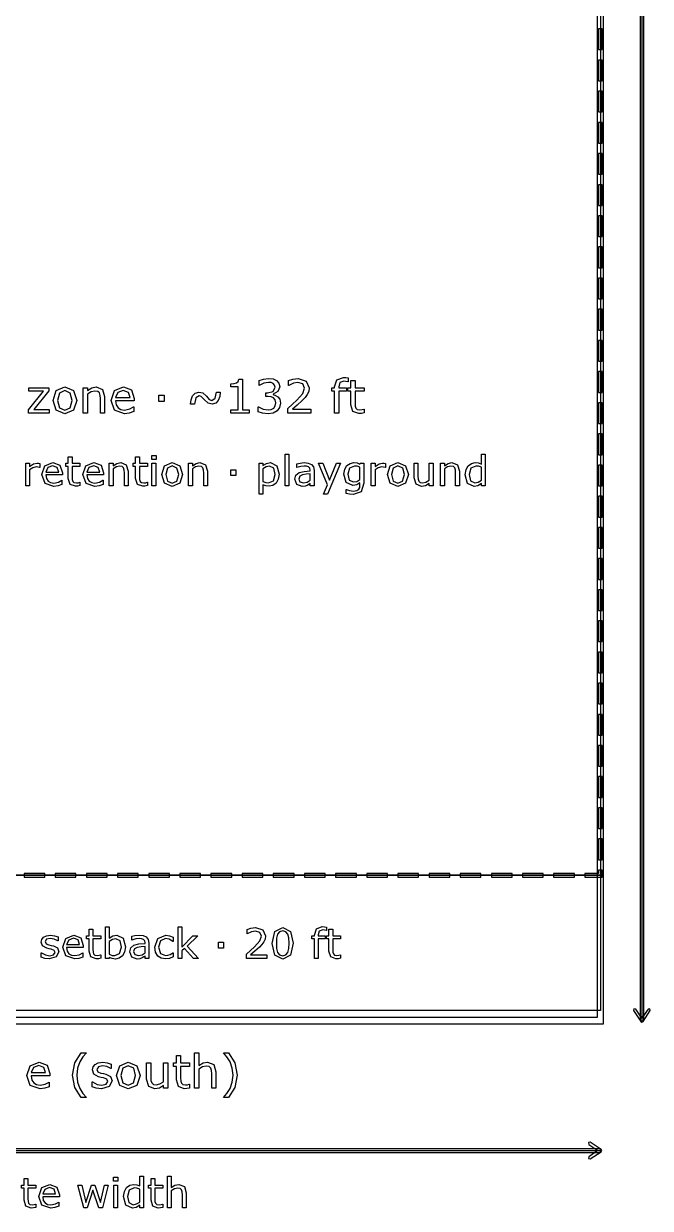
# Model space of a CAD drawing. Header units: inches. Extents: x -33163 to 19162, y -8858 to 30669.
# Drawn here: x 5090 to 6219, y 25389 to 27523 of the extents above; entities that cross this region are included whole.
import ezdxf

# ---------------------------------------------------------------- set-up
doc = ezdxf.new("R2010")
doc.units = ezdxf.units.IN
doc.layers.add('Layer 1', color=7, linetype='Continuous')
doc.layers.add('SOLID-2', color=253, linetype='Continuous')

# ---------------------------------------------------------------- blocks, each defined once
blk = doc.blocks.new('A$C0f725650')
at = {"layer": 'Layer 1', "color": 7}
for points in [[(22.100174, 276.383298), (22.100174, 156.739072), (81.684059, 156.739072), (81.684059, 276.383298), (22.100174, 276.383298)], [(22.417466, 276.066006), (81.366765, 276.066006), (81.366765, 157.056366), (22.417466, 157.056366), (22.417466, 276.066006)], [(83.549575, 276.224652), (83.549575, 156.897719), (83.734577, 156.897719), (83.734577, 276.224652), (83.549575, 276.224652)], [(22.25882, 208.491404), (81.525412, 208.491404), (81.525412, 164.306043), (22.25882, 164.306043), (22.25882, 208.491404)], [(81.432911, 164.570626), (81.432911, 164.398544), (80.731663, 164.398544), (80.731663, 164.213542), (81.617913, 164.213542), (81.617913, 164.570626), (81.432911, 164.570626)]]:
    blk.add_lwpolyline(points, close=True, dxfattribs=at)
for points in [[(83.642076, 276.224652), (83.642076, 156.897719)], [(81.432911, 207.433072), (81.432911, 206.37474), (81.617913, 206.37474), (81.617913, 207.433072), (81.432911, 207.433072)], [(81.432911, 205.845574), (81.432911, 204.787242), (81.617913, 204.787242), (81.617913, 205.845574), (81.432911, 205.845574)], [(81.432911, 204.258076), (81.432911, 203.199744), (81.617913, 203.199744), (81.617913, 204.258076), (81.432911, 204.258076)], [(81.432911, 202.670578), (81.432911, 201.612246), (81.617913, 201.612246), (81.617913, 202.670578), (81.432911, 202.670578)], [(81.432911, 201.08308), (81.432911, 200.024748), (81.617913, 200.024748), (81.617913, 201.08308), (81.432911, 201.08308)], [(81.432911, 199.495582), (81.432911, 198.43725), (81.617913, 198.43725), (81.617913, 199.495582), (81.432911, 199.495582)], [(81.432911, 197.908084), (81.432911, 196.849752), (81.617913, 196.849752), (81.617913, 197.908084), (81.432911, 197.908084)], [(81.432911, 196.320586), (81.432911, 195.262254), (81.617913, 195.262254), (81.617913, 196.320586), (81.432911, 196.320586)], [(81.432911, 194.733088), (81.432911, 193.674756), (81.617913, 193.674756), (81.617913, 194.733088), (81.432911, 194.733088)], [(81.432911, 193.14559), (81.432911, 192.087258), (81.617913, 192.087258), (81.617913, 193.14559), (81.432911, 193.14559)], [(81.432911, 191.558092), (81.432911, 190.49976), (81.617913, 190.49976), (81.617913, 191.558092), (81.432911, 191.558092)], [(63.635572, 187.85393), (62.698419, 187.85393), (62.698419, 188.030664), (63.058863, 188.030664), (63.058863, 189.191056), (62.698419, 189.191056), (62.698419, 189.349186), (62.855388, 189.360802), (62.982123, 189.396846), (63.06584, 189.470098), (63.101884, 189.591021), (63.282105, 189.591021), (63.282105, 188.030653), (63.635572, 188.030653), (63.635572, 187.85393)], [(65.095945, 188.687599), (65.187798, 188.562026), (65.223845, 188.366689), (65.180824, 188.14926), (65.059901, 187.977178), (64.854098, 187.856256), (64.595976, 187.817886), (64.312272, 187.852768), (64.083217, 187.927182), (64.083217, 188.170189), (64.100653, 188.170189), (64.333195, 188.062056), (64.591319, 188.019035), (64.747124, 188.043456), (64.880837, 188.115544), (64.959902, 188.228328), (64.986644, 188.384133), (64.956412, 188.53761), (64.875024, 188.634116), (64.748286, 188.682951), (64.587832, 188.696894), (64.483187, 188.696894), (64.483187, 188.889905), (64.564578, 188.889905), (64.845954, 188.963155), (64.951761, 189.179422), (64.925019, 189.288716), (64.850606, 189.36662), (64.743635, 189.408477), (64.614574, 189.420092), (64.379706, 189.380561), (64.144836, 189.268938), (64.13322, 189.268938), (64.13322, 189.511947), (64.352975, 189.586361), (64.6204, 189.621244), (64.843642, 189.597987), (65.01805, 189.523573), (65.144787, 189.388697), (65.187806, 189.203825), (65.085489, 188.951516), (64.845967, 188.816639), (64.845967, 188.800367), (64.973867, 188.760833), (65.095953, 188.687583), (65.095945, 188.687599)], [(66.76212, 187.85393), (65.590099, 187.85393), (65.590099, 188.096939), (65.83427, 188.306227), (66.063327, 188.514353), (66.369121, 188.857356), (66.451674, 189.132919), (66.362144, 189.343371), (66.114487, 189.420111), (65.885429, 189.382905), (65.644749, 189.268957), (65.633134, 189.268957), (65.633134, 189.51313), (65.852888, 189.587544), (66.120313, 189.621262), (66.53773, 189.492199), (66.688881, 189.144547), (66.663295, 188.959675), (66.590046, 188.798057), (66.483075, 188.656207), (66.335411, 188.501563), (66.078451, 188.26437), (65.83079, 188.052754), (66.762128, 188.052754), (66.76212, 187.85393)], [(68.667816, 189.451506), (68.656201, 189.451506), (68.56202, 189.472434), (68.459703, 189.48405), (68.255064, 189.421264), (68.192276, 189.196858), (68.192276, 189.152675), (68.586438, 189.152675), (68.586438, 188.968967), (68.199239, 188.968967), (68.199239, 187.85393), (67.980649, 187.85393), (67.980649, 188.968978), (67.832982, 188.968978), (67.832982, 189.152686), (67.980649, 189.152686), (67.980649, 189.195707), (68.095758, 189.550336), (68.428294, 189.674748), (68.559683, 189.667763), (68.667816, 189.651491), (68.667816, 189.451506)], [(69.480554, 187.865558), (69.34568, 187.838814), (69.216619, 187.828337), (68.914312, 187.935308), (68.810828, 188.278308), (68.810828, 188.968965), (68.663165, 188.968965), (68.663165, 189.152673), (68.810828, 189.152673), (68.810828, 189.525907), (69.029421, 189.525907), (69.029421, 189.152673), (69.480554, 189.152673), (69.480554, 188.968965), (69.029421, 188.968965), (69.029421, 188.37714), (69.034078, 188.216684), (69.066635, 188.109716), (69.136398, 188.041115), (69.2736, 188.020186), (69.385219, 188.035294), (69.468936, 188.062035), (69.480551, 188.062035), (69.480554, 187.865558)], [(81.432911, 189.970594), (81.432911, 188.912262), (81.617913, 188.912262), (81.617913, 189.970594), (81.432911, 189.970594)], [(53.435042, 187.85393), (52.386272, 187.85393), (52.386272, 188.015548), (53.143202, 188.97014), (52.40255, 188.97014), (52.40255, 189.152686), (53.415278, 189.152686), (53.415278, 188.996881), (52.654859, 188.038802), (53.435042, 188.038802), (53.435042, 187.85393)], [(54.837282, 188.502727), (54.6745, 188.001596), (54.23848, 187.817886), (53.800138, 188.001596), (53.63852, 188.502727), (53.800138, 189.003858), (54.23848, 189.18873), (54.6745, 189.003858), (54.837282, 188.502727), (54.837282, 188.502727)], [(54.611714, 188.502727), (54.512882, 188.877123), (54.23848, 189.000371), (53.961756, 188.877123), (53.864085, 188.502727), (53.962917, 188.131819), (54.23848, 188.006245), (54.511721, 188.130657), (54.611714, 188.502727), (54.611714, 188.502727)], [(56.261612, 187.85393), (56.043021, 187.85393), (56.043021, 188.593418), (56.03257, 188.760849), (55.9942, 188.884097), (55.910484, 188.956188), (55.768633, 188.980609), (55.581435, 188.936426), (55.394237, 188.823643), (55.394237, 187.85393), (55.175647, 187.85393), (55.175647, 189.152686), (55.394237, 189.152686), (55.394237, 189.008509), (55.605851, 189.14106), (55.830257, 189.18873), (56.151167, 189.061995), (56.261625, 188.696902), (56.261612, 187.85393)], [(57.769658, 188.480635), (56.812741, 188.480635), (56.848785, 188.271347), (56.947615, 188.126006), (57.09063, 188.042289), (57.27434, 188.014386), (57.540601, 188.066708), (57.73245, 188.171353), (57.744065, 188.171353), (57.744065, 187.932995), (57.518497, 187.855092), (57.27665, 187.823699), (56.772032, 187.998107), (56.590647, 188.49575), (56.763893, 189.001532), (57.222003, 189.18873), (57.62663, 189.035251), (57.769645, 188.599231), (57.769658, 188.480635)], [(57.55688, 188.648065), (57.469676, 188.914328), (57.21039, 189.008509), (56.930173, 188.905028), (56.812741, 188.648065), (57.55688, 188.648065)], [(62.157756, 188.93177), (62.131012, 188.705041), (62.055437, 188.506214), (61.926373, 188.365525), (61.734527, 188.314365), (61.540352, 188.359712), (61.357806, 188.524817), (61.185724, 188.707366), (61.074101, 188.744572), (60.90667, 188.642252), (60.838069, 188.313204), (60.643897, 188.313204), (60.669482, 188.538771), (60.745058, 188.738759), (60.875283, 188.877123), (61.067132, 188.930608), (61.260143, 188.885261), (61.445015, 188.720156), (61.59733, 188.552723), (61.727555, 188.500402), (61.903124, 188.617837), (61.963587, 188.93177), (62.157756, 188.93177)], [(59.295143, 188.44808), (59.017254, 188.44808), (59.017254, 188.777129), (59.295143, 188.777129), (59.295143, 188.44808)], [(81.432911, 188.383096), (81.432911, 187.324764), (81.617913, 187.324764), (81.617913, 188.383096), (81.432911, 188.383096)], [(81.432911, 186.795598), (81.432911, 185.737266), (81.617913, 185.737266), (81.617913, 186.795598), (81.432911, 186.795598)], [(52.960783, 185.092345), (52.950448, 185.092345), (52.865699, 185.106818), (52.769582, 185.111977), (52.595949, 185.07167), (52.434718, 184.969351), (52.434718, 184.149768), (52.240416, 184.149768), (52.240416, 185.304218), (52.434718, 185.304218), (52.434718, 185.133686), (52.638322, 185.264943), (52.819191, 185.304218), (52.89257, 185.301122), (52.960783, 185.291835), (52.960783, 185.092345)], [(54.110065, 184.70684), (53.259473, 184.70684), (53.291511, 184.520803), (53.379361, 184.391613), (53.506485, 184.317199), (53.669783, 184.292407), (53.90646, 184.338916), (54.076992, 184.431935), (54.087337, 184.431935), (54.087337, 184.220062), (53.886834, 184.150816), (53.67186, 184.12291), (53.22331, 184.27794), (53.062078, 184.720288), (53.216076, 185.169873), (53.623285, 185.336272), (53.982951, 185.199845), (54.110076, 184.812273), (54.110065, 184.70684)], [(55.004067, 184.160103), (54.884177, 184.136343), (54.769456, 184.12703), (54.500738, 184.222116), (54.408755, 184.527005), (54.408755, 185.14092), (54.277496, 185.14092), (54.277496, 185.304218), (54.408755, 185.304218), (54.408755, 185.635981), (54.603057, 185.635981), (54.603057, 185.304218), (55.004067, 185.304218), (55.004067, 185.14092), (54.603057, 185.14092), (54.603057, 184.614855), (54.607185, 184.472229), (54.636122, 184.377145), (54.698135, 184.316167), (54.820092, 184.297567), (54.919311, 184.311008), (54.993725, 184.334767), (55.00407, 184.334767), (55.004067, 184.160103)], [(56.205025, 184.70684), (55.354433, 184.70684), (55.386472, 184.520803), (55.474321, 184.391613), (55.601445, 184.317199), (55.764743, 184.292407), (56.001421, 184.338916), (56.171952, 184.431935), (56.182298, 184.431935), (56.182298, 184.220062), (55.981794, 184.150816), (55.76682, 184.12291), (55.31827, 184.27794), (55.157038, 184.720288), (55.311034, 185.169873), (55.718245, 185.336272), (56.077912, 185.199845), (56.205036, 184.812273), (56.205025, 184.70684)], [(57.464895, 184.149768), (57.270591, 184.149768), (57.270591, 184.807093), (57.261278, 184.955921), (57.22717, 185.065474), (57.152756, 185.129553), (57.026667, 185.151249), (56.860268, 185.111974), (56.693871, 185.011721), (56.693871, 184.149768), (56.499567, 184.149768), (56.499567, 185.304218), (56.693871, 185.304218), (56.693871, 185.176062), (56.881971, 185.293883), (57.081443, 185.336259), (57.366698, 185.223602), (57.464882, 184.899075), (57.464895, 184.149768)], [(58.438479, 184.160113), (58.318588, 184.136354), (58.203868, 184.12704), (57.935149, 184.222126), (57.843167, 184.527016), (57.843167, 185.14093), (57.711907, 185.14093), (57.711907, 185.304228), (57.843167, 185.304228), (57.843167, 185.635992), (58.037469, 185.635992), (58.037469, 185.304228), (58.438479, 185.304228), (58.438479, 185.14093), (58.037469, 185.14093), (58.037469, 184.614865), (58.041596, 184.472239), (58.070534, 184.377156), (58.132547, 184.316177), (58.254501, 184.297577), (58.35372, 184.311018), (58.428134, 184.334778), (58.438479, 184.334778), (58.438479, 184.160113)], [(58.881862, 185.497498), (58.662753, 185.497498), (58.662753, 185.699036), (58.881862, 185.699036), (58.881862, 185.497498)], [(58.869458, 184.149768), (58.675156, 184.149768), (58.675156, 185.304218), (58.869458, 185.304218), (58.869458, 184.149768)], [(60.23785, 184.726477), (60.093154, 184.281025), (59.705583, 184.11773), (59.315942, 184.281025), (59.172281, 184.726477), (59.315942, 185.171926), (59.705583, 185.336259), (60.093154, 185.171926), (60.23785, 184.726477), (60.23785, 184.726477)], [(61.503919, 184.149768), (61.309617, 184.149768), (61.309617, 184.807093), (61.300304, 184.955921), (61.266199, 185.065474), (61.191785, 185.129553), (61.065693, 185.151249), (60.899297, 185.111974), (60.732898, 185.011721), (60.732898, 184.149768), (60.538596, 184.149768), (60.538596, 185.304218), (60.732898, 185.304218), (60.732898, 185.176062), (60.921, 185.293883), (61.120472, 185.336259), (61.405724, 185.223602), (61.503908, 184.899075), (61.503919, 184.149768)], [(65.152272, 184.740947), (65.111963, 184.483598), (64.998277, 184.287227), (64.837046, 184.168371), (64.641709, 184.12703), (64.478411, 184.146662), (64.330618, 184.20764), (64.330618, 183.723951), (64.136313, 183.723951), (64.136313, 185.304212), (64.330618, 185.304212), (64.330618, 185.18329), (64.504251, 185.291811), (64.710956, 185.336253), (65.035483, 185.178123), (65.152272, 184.740942), (65.152272, 184.740947)], [(65.651467, 184.149768), (65.457162, 184.149768), (65.457162, 185.757938), (65.651467, 185.757938), (65.651467, 184.149768)], [(66.93304, 184.149768), (66.73977, 184.149768), (66.73977, 184.272757), (66.669489, 184.223147), (66.584741, 184.173538), (66.473118, 184.134266), (66.325325, 184.11773), (66.060742, 184.221081), (65.952221, 184.484632), (66.008032, 184.696505), (66.169263, 184.824661), (66.422477, 184.887706), (66.73977, 184.912497), (66.73977, 184.942469), (66.716011, 185.052025), (66.649865, 185.120237), (66.550647, 185.152276), (66.429724, 185.160531), (66.259193, 185.139867), (66.064891, 185.081989), (66.054545, 185.081989), (66.054545, 185.279392), (66.218878, 185.313499), (66.430751, 185.332099), (66.642624, 185.311436), (66.79972, 185.243221), (66.898938, 185.120232), (66.933046, 184.933164), (66.93304, 184.149768)], [(68.289028, 185.304218), (67.615167, 183.723956), (67.407427, 183.723956), (67.622401, 184.205579), (67.162482, 185.304218), (67.373322, 185.304218), (67.727821, 184.448458), (68.085421, 185.304218), (68.289028, 185.304218)], [(69.469315, 184.281025), (69.335991, 183.850046), (68.925681, 183.712587), (68.745847, 183.726028), (68.574281, 183.762202), (68.574281, 183.960639), (68.584626, 183.960639), (68.735523, 183.915162), (68.942228, 183.887257), (69.106558, 183.911043), (69.207843, 183.977188), (69.259519, 184.074338), (69.275023, 184.201462), (69.275023, 184.306883), (69.106558, 184.201462), (68.902953, 184.167357), (68.574291, 184.316185), (68.453369, 184.737865), (68.49471, 184.994179), (68.60943, 185.181247), (68.772728, 185.294936), (68.963932, 185.336277), (69.131363, 185.315613), (69.275023, 185.254635), (69.287432, 185.304244), (69.469333, 185.304244), (69.469315, 184.281025)], [(70.572089, 185.092345), (70.561743, 185.092345), (70.476995, 185.106818), (70.380877, 185.111977), (70.207244, 185.07167), (70.046013, 184.969351), (70.046013, 184.149768), (69.851711, 184.149768), (69.851711, 185.304218), (70.046013, 185.304218), (70.046013, 185.133686), (70.249617, 185.264943), (70.430486, 185.304218), (70.503866, 185.301122), (70.572078, 185.291835), (70.572089, 185.092345)], [(71.738942, 184.726477), (71.594247, 184.281025), (71.206675, 184.11773), (70.817034, 184.281025), (70.673374, 184.726477), (70.817034, 185.171926), (71.206675, 185.336259), (71.594247, 185.171926), (71.738942, 184.726477), (71.738942, 184.726477)], [(72.996743, 184.149768), (72.802441, 184.149768), (72.802441, 184.277927), (72.614339, 184.159071), (72.415901, 184.11773), (72.132715, 184.228317), (72.03143, 184.554911), (72.03143, 185.304218), (72.225732, 185.304218), (72.225732, 184.646896), (72.233987, 184.495999), (72.269127, 184.389546), (72.341474, 184.323401), (72.470665, 184.302737), (72.634997, 184.342009), (72.802428, 184.442262), (72.802428, 185.304223), (72.99673, 185.304223), (72.996743, 184.149768)], [(74.344463, 184.149768), (74.150161, 184.149768), (74.150161, 184.807093), (74.140848, 184.955921), (74.106743, 185.065474), (74.032329, 185.129553), (73.906237, 185.151249), (73.73984, 185.111974), (73.573441, 185.011721), (73.573441, 184.149768), (73.37914, 184.149768), (73.37914, 185.304218), (73.573441, 185.304218), (73.573441, 185.176062), (73.761544, 185.293883), (73.961016, 185.336259), (74.246268, 185.223602), (74.344452, 184.899075), (74.344463, 184.149768)], [(75.654977, 184.149768), (75.460672, 184.149768), (75.460672, 184.27069), (75.286008, 184.158036), (75.088602, 184.11773), (74.759943, 184.276892), (74.63902, 184.718209), (74.680361, 184.979691), (74.794047, 185.175027), (74.957345, 185.294918), (75.15165, 185.336259), (75.312879, 185.316627), (75.460672, 185.257715), (75.460672, 185.757943), (75.654977, 185.757943), (75.654977, 184.149768)], [(53.920931, 184.855668), (53.843416, 185.092345), (53.61294, 185.176062), (53.363859, 185.084077), (53.259473, 184.855668), (53.920931, 184.855668)], [(56.015891, 184.855668), (55.938376, 185.092345), (55.707898, 185.176062), (55.458819, 185.084077), (55.354433, 184.855668), (56.015891, 184.855668)], [(60.037346, 184.726477), (59.949494, 185.059272), (59.705583, 185.168825), (59.459603, 185.059272), (59.372788, 184.726477), (59.460637, 184.39678), (59.705583, 184.28516), (59.948462, 184.395748), (60.037346, 184.726477), (60.037346, 184.726477)], [(62.939491, 184.677899), (62.692476, 184.677899), (62.692476, 184.970388), (62.939491, 184.970388), (62.939491, 184.677899)], [(64.951766, 184.735788), (64.880453, 185.047914), (64.661347, 185.151268), (64.492881, 185.115094), (64.330618, 185.020008), (64.330618, 184.365787), (64.47221, 184.315143), (64.607602, 184.301702), (64.860816, 184.411255), (64.951766, 184.735782), (64.951766, 184.735788)], [(66.73977, 184.433988), (66.73977, 184.755414), (66.529964, 184.73991), (66.339795, 184.709938), (66.204403, 184.635524), (66.152727, 184.498065), (66.212671, 184.348203), (66.395606, 184.298593), (66.582674, 184.337868), (66.73977, 184.433986), (66.73977, 184.433988)], [(69.275013, 184.467061), (69.275013, 185.09648), (69.130318, 185.14609), (68.998026, 185.161594), (68.745847, 185.054107), (68.653862, 184.741981), (68.722074, 184.447427), (68.948417, 184.347173), (69.117917, 184.379214), (69.275013, 184.467064), (69.275013, 184.467061)], [(71.538438, 184.726477), (71.450586, 185.059272), (71.206675, 185.168825), (70.960695, 185.059272), (70.87388, 184.726477), (70.961729, 184.39678), (71.206675, 184.28516), (71.449554, 184.395748), (71.538438, 184.726477), (71.538438, 184.726477)], [(75.460672, 184.433988), (75.460672, 185.09648), (75.320113, 185.145055), (75.184723, 185.158496), (74.930474, 185.044807), (74.839524, 184.722347), (74.909802, 184.409189), (75.135113, 184.302737), (75.302544, 184.338908), (75.460672, 184.433994), (75.460672, 184.433988)], [(81.432911, 185.2081), (81.432911, 184.149768), (81.617913, 184.149768), (81.617913, 185.2081), (81.432911, 185.2081)], [(81.432911, 183.620602), (81.432911, 182.56227), (81.617913, 182.56227), (81.617913, 183.620602), (81.432911, 183.620602)], [(81.432911, 182.033104), (81.432911, 180.974772), (81.617913, 180.974772), (81.617913, 182.033104), (81.432911, 182.033104)], [(81.432911, 180.445606), (81.432911, 179.387274), (81.617913, 179.387274), (81.617913, 180.445606), (81.432911, 180.445606)], [(81.432911, 178.858108), (81.432911, 177.799776), (81.617913, 177.799776), (81.617913, 178.858108), (81.432911, 178.858108)], [(81.432911, 177.27061), (81.432911, 176.212278), (81.617913, 176.212278), (81.617913, 177.27061), (81.432911, 177.27061)], [(81.432911, 175.683112), (81.432911, 174.62478), (81.617913, 174.62478), (81.617913, 175.683112), (81.432911, 175.683112)], [(81.432911, 174.095614), (81.432911, 173.037282), (81.617913, 173.037282), (81.617913, 174.095614), (81.432911, 174.095614)], [(81.432911, 172.508116), (81.432911, 171.449784), (81.617913, 171.449784), (81.617913, 172.508116), (81.432911, 172.508116)], [(81.432911, 170.920618), (81.432911, 169.862286), (81.617913, 169.862286), (81.617913, 170.920618), (81.432911, 170.920618)], [(81.432911, 169.33312), (81.432911, 168.274788), (81.617913, 168.274788), (81.617913, 169.33312), (81.432911, 169.33312)], [(81.432911, 167.745622), (81.432911, 166.68729), (81.617913, 166.68729), (81.617913, 167.745622), (81.432911, 167.745622)], [(81.432911, 166.158124), (81.432911, 165.099792), (81.617913, 165.099792), (81.617913, 166.158124), (81.432911, 166.158124)], [(22.25882, 164.306043), (81.525412, 164.306043), (81.525412, 157.426885), (22.25882, 157.426885), (22.25882, 164.306043)], [(52.156699, 164.398544), (52.156699, 164.213542), (53.215031, 164.213542), (53.215031, 164.398544), (52.156699, 164.398544)], [(53.744197, 164.398544), (53.744197, 164.213542), (54.802529, 164.213542), (54.802529, 164.398544), (53.744197, 164.398544)], [(55.331695, 164.398544), (55.331695, 164.213542), (56.390027, 164.213542), (56.390027, 164.398544), (55.331695, 164.398544)], [(56.919193, 164.398544), (56.919193, 164.213542), (57.977525, 164.213542), (57.977525, 164.398544), (56.919193, 164.398544)], [(58.506691, 164.398544), (58.506691, 164.213542), (59.565023, 164.213542), (59.565023, 164.398544), (58.506691, 164.398544)], [(60.094189, 164.398544), (60.094189, 164.213542), (61.152521, 164.213542), (61.152521, 164.398544), (60.094189, 164.398544)], [(61.681687, 164.398544), (61.681687, 164.213542), (62.740019, 164.213542), (62.740019, 164.398544), (61.681687, 164.398544)], [(63.269185, 164.398544), (63.269185, 164.213542), (64.327517, 164.213542), (64.327517, 164.398544), (63.269185, 164.398544)], [(64.856683, 164.398544), (64.856683, 164.213542), (65.915015, 164.213542), (65.915015, 164.398544), (64.856683, 164.398544)], [(66.444181, 164.398544), (66.444181, 164.213542), (67.502513, 164.213542), (67.502513, 164.398544), (66.444181, 164.398544)], [(68.031679, 164.398544), (68.031679, 164.213542), (69.090011, 164.213542), (69.090011, 164.398544), (68.031679, 164.398544)], [(69.619177, 164.398544), (69.619177, 164.213542), (70.677509, 164.213542), (70.677509, 164.398544), (69.619177, 164.398544)], [(71.206675, 164.398544), (71.206675, 164.213542), (72.265007, 164.213542), (72.265007, 164.398544), (71.206675, 164.398544)], [(72.794173, 164.398544), (72.794173, 164.213542), (73.852505, 164.213542), (73.852505, 164.398544), (72.794173, 164.398544)], [(74.381671, 164.398544), (74.381671, 164.213542), (75.440003, 164.213542), (75.440003, 164.398544), (74.381671, 164.398544)], [(75.969169, 164.398544), (75.969169, 164.213542), (77.027501, 164.213542), (77.027501, 164.398544), (75.969169, 164.398544)], [(77.556667, 164.398544), (77.556667, 164.213542), (78.614999, 164.213542), (78.614999, 164.398544), (77.556667, 164.398544)], [(79.144165, 164.398544), (79.144165, 164.213542), (80.202497, 164.213542), (80.202497, 164.398544), (79.144165, 164.398544)], [(53.931265, 160.40551), (53.800008, 160.146094), (53.44344, 160.044809), (53.207797, 160.074781), (53.028995, 160.141962), (53.028995, 160.360036), (53.03934, 160.360036), (53.243976, 160.249449), (53.459985, 160.209142), (53.660488, 160.250483), (53.732836, 160.380705), (53.693561, 160.48406), (53.542667, 160.544003), (53.434145, 160.565699), (53.313223, 160.59257), (53.097217, 160.710394), (53.034173, 160.90263), (53.06311, 161.036988), (53.153026, 161.149642), (53.299788, 161.226125), (53.500291, 161.255062), (53.709066, 161.229213), (53.885799, 161.168237), (53.885799, 160.960497), (53.875454, 160.960497), (53.694588, 161.052482), (53.485816, 161.090722), (53.305981, 161.049381), (53.232602, 160.928458), (53.277041, 160.820972), (53.417601, 160.76206), (53.537492, 160.737268), (53.649111, 160.71454), (53.857886, 160.608088), (53.931265, 160.405515), (53.931265, 160.40551)], [(55.175633, 160.629787), (54.325039, 160.629787), (54.35708, 160.44375), (54.444929, 160.31456), (54.572053, 160.240146), (54.735349, 160.215354), (54.972026, 160.261863), (55.14256, 160.354882), (55.152906, 160.354882), (55.152906, 160.143009), (54.952402, 160.073763), (54.737428, 160.045857), (54.288876, 160.200887), (54.127647, 160.643235), (54.281642, 161.09282), (54.688851, 161.259219), (55.04852, 161.122792), (55.175644, 160.73522), (55.175633, 160.629787)], [(56.069633, 160.08305), (55.949745, 160.05929), (55.835022, 160.049977), (55.566306, 160.145063), (55.474321, 160.449952), (55.474321, 161.063867), (55.343064, 161.063867), (55.343064, 161.227165), (55.474321, 161.227165), (55.474321, 161.558928), (55.668626, 161.558928), (55.668626, 161.227165), (56.069633, 161.227165), (56.069633, 161.063867), (55.668626, 161.063867), (55.668626, 160.537802), (55.672753, 160.395176), (55.701693, 160.300092), (55.763703, 160.239114), (55.88566, 160.220514), (55.984879, 160.233955), (56.059293, 160.257714), (56.069638, 160.257714), (56.069633, 160.08305)], [(57.3202, 160.658724), (57.278859, 160.398276), (57.169306, 160.203972), (57.008077, 160.080983), (56.814807, 160.040677), (56.643241, 160.064436), (56.498548, 160.126449), (56.486145, 160.072715), (56.304244, 160.072715), (56.304244, 161.680885), (56.498548, 161.680885), (56.498548, 161.106242), (56.672181, 161.215796), (56.878886, 161.259206), (57.201347, 161.10211), (57.3202, 160.658724), (57.3202, 160.658724)], [(58.520127, 160.072715), (58.326857, 160.072715), (58.326857, 160.195704), (58.256578, 160.146094), (58.171827, 160.096485), (58.060207, 160.057213), (57.912414, 160.040677), (57.647831, 160.144028), (57.539309, 160.407579), (57.595121, 160.619452), (57.756349, 160.747608), (58.009563, 160.810653), (58.326857, 160.835444), (58.326857, 160.865416), (58.303097, 160.974972), (58.236951, 161.043184), (58.137733, 161.075223), (58.01681, 161.083478), (57.846279, 161.062814), (57.651974, 161.004936), (57.641629, 161.004936), (57.641629, 161.202339), (57.805959, 161.236446), (58.017832, 161.255046), (58.229704, 161.234383), (58.386801, 161.166168), (58.486019, 161.043179), (58.520127, 160.856111), (58.520127, 160.072715)], [(59.747958, 160.145063), (59.562957, 160.072715), (59.377955, 160.046865), (59.148511, 160.083039), (58.969711, 160.194661), (58.852922, 160.382764), (58.811581, 160.648379), (58.96661, 161.092796), (59.377955, 161.254025), (59.572257, 161.226122), (59.747958, 161.157907), (59.747958, 160.941902), (59.737613, 160.941902), (59.553646, 161.048354), (59.369679, 161.085563), (59.108197, 160.97394), (59.013111, 160.648379), (59.106128, 160.326953), (59.369679, 160.215331), (59.489567, 160.230835), (59.599122, 160.271142), (59.678704, 160.316618), (59.737613, 160.358991), (59.747958, 160.358991), (59.747958, 160.145063)], [(61.045034, 160.072715), (60.788719, 160.072715), (60.325699, 160.578111), (60.199609, 160.45822), (60.199609, 160.072715), (60.005305, 160.072715), (60.005305, 161.680885), (60.199609, 161.680885), (60.199609, 160.649424), (60.760814, 161.227165), (61.005759, 161.227165), (60.46936, 160.693866), (61.045034, 160.072715)], [(64.52492, 160.072715), (63.483124, 160.072715), (63.483124, 160.288723), (63.700167, 160.474757), (63.903771, 160.659759), (64.175588, 160.964648), (64.248968, 161.209596), (64.169386, 161.396665), (63.949245, 161.464877), (63.745641, 161.431804), (63.531702, 161.330519), (63.521356, 161.330519), (63.521356, 161.547559), (63.716695, 161.613705), (63.954405, 161.643677), (64.325443, 161.528956), (64.459801, 161.219931), (64.437073, 161.055599), (64.371962, 160.911941), (64.276876, 160.785848), (64.145619, 160.648389), (63.91721, 160.437551), (63.697069, 160.249449), (64.524922, 160.249449), (64.52492, 160.072715)], [(65.868507, 160.842694), (65.738281, 160.233947), (65.33624, 160.040677), (64.931097, 160.237045), (64.803973, 160.840625), (64.933163, 161.446274), (65.33624, 161.642642), (65.740348, 161.443173), (65.868507, 160.842694), (65.868507, 160.842694)], [(65.596687, 160.373472), (65.645265, 160.569843), (65.658706, 160.842694), (65.645265, 161.115545), (65.595655, 161.311913), (65.496437, 161.431804), (65.33624, 161.47211), (65.175008, 161.431804), (65.074758, 161.309847), (65.02618, 161.110378), (65.013771, 160.840625), (65.025148, 160.570875), (65.073723, 160.376573), (65.169841, 160.253581), (65.33624, 160.211208), (65.497469, 160.251515), (65.596687, 160.373472), (65.596687, 160.373472)], [(67.564523, 161.492782), (67.554178, 161.492782), (67.470464, 161.511382), (67.379514, 161.521728), (67.197613, 161.465919), (67.141802, 161.266447), (67.141802, 161.227173), (67.492168, 161.227173), (67.492168, 161.063875), (67.148004, 161.063875), (67.148004, 160.072715), (66.953699, 160.072715), (66.953699, 161.063867), (66.822442, 161.063867), (66.822442, 161.227165), (66.953699, 161.227165), (66.953699, 161.265405), (67.056019, 161.580632), (67.351608, 161.691219), (67.468395, 161.685028), (67.564513, 161.670556), (67.564523, 161.492782)], [(68.286959, 160.08305), (68.167071, 160.05929), (68.052348, 160.049977), (67.783632, 160.145063), (67.691648, 160.449952), (67.691648, 161.063867), (67.560391, 161.063867), (67.560391, 161.227165), (67.691648, 161.227165), (67.691648, 161.558928), (67.885952, 161.558928), (67.885952, 161.227165), (68.286959, 161.227165), (68.286959, 161.063867), (67.885952, 161.063867), (67.885952, 160.537802), (67.890079, 160.395176), (67.91902, 160.300092), (67.98103, 160.239114), (68.102987, 160.220514), (68.202205, 160.233955), (68.276619, 160.257714), (68.286965, 160.257714), (68.286959, 160.08305)], [(54.986496, 160.778615), (54.908981, 161.015292), (54.678506, 161.099009), (54.429425, 161.007024), (54.325039, 160.778615), (54.986496, 160.778615)], [(57.119697, 160.653565), (57.051485, 160.966725), (56.831344, 161.074212), (56.659777, 161.037004), (56.498548, 160.942952), (56.498548, 160.281495), (56.64014, 160.229819), (56.775532, 160.215346), (57.027714, 160.320767), (57.119697, 160.653562), (57.119697, 160.653565)], [(58.326857, 160.356935), (58.326857, 160.678361), (58.11705, 160.662857), (57.926881, 160.632885), (57.791489, 160.558471), (57.739813, 160.421012), (57.799757, 160.27115), (57.982692, 160.22154), (58.16976, 160.260815), (58.326857, 160.356933), (58.326857, 160.356935)], [(62.311106, 160.600846), (62.064091, 160.600846), (62.064091, 160.893335), (62.311106, 160.893335), (62.311106, 160.600846)], [(83.233316, 157.511118), (83.213684, 157.415), (83.584204, 156.858963), (83.642081, 156.827907), (83.699959, 156.858963), (84.070478, 157.415), (84.050846, 157.511118), (83.954728, 157.491988), (83.642076, 157.023293), (83.329434, 157.491996), (83.233316, 157.511126), (83.233316, 157.511118)], [(55.3326, 152.979099), (55.066337, 152.979099), (54.746588, 153.494184), (54.632643, 154.123214), (54.746588, 154.752245), (55.066337, 155.267329), (55.3326, 155.267329), (55.3326, 155.255714), (55.152379, 155.059214), (54.994248, 154.801089), (54.880303, 154.485995), (54.837282, 154.123225), (54.879139, 153.759294), (54.994248, 153.445361), (55.153541, 153.187236), (55.3326, 152.990738), (55.3326, 152.979099)], [(60.58576, 153.469755), (60.450884, 153.443011), (60.321823, 153.43256), (60.019516, 153.539531), (59.916035, 153.882531), (59.916035, 154.573188), (59.768368, 154.573188), (59.768368, 154.756896), (59.916035, 154.756896), (59.916035, 155.13013), (60.134625, 155.13013), (60.134625, 154.756896), (60.58576, 154.756896), (60.58576, 154.573188), (60.134625, 154.573188), (60.134625, 153.981363), (60.139282, 153.820907), (60.171839, 153.713939), (60.241601, 153.645338), (60.378801, 153.624409), (60.490423, 153.639517), (60.574137, 153.666258), (60.585752, 153.666258), (60.58576, 153.469755)], [(61.935676, 153.45814), (61.717086, 153.45814), (61.717086, 154.197628), (61.706635, 154.365059), (61.668265, 154.488307), (61.584548, 154.560398), (61.442697, 154.584819), (61.255499, 154.540636), (61.068302, 154.427853), (61.068302, 153.45814), (60.849711, 153.45814), (60.849711, 155.267329), (61.068302, 155.267329), (61.068302, 154.612719), (61.279918, 154.74527), (61.504321, 154.79294), (61.825231, 154.666205), (61.935689, 154.301112), (61.935676, 153.45814)], [(63.012354, 154.123214), (62.898406, 153.494184), (62.57866, 152.979099), (62.312397, 152.979099), (62.312397, 152.990714), (62.491457, 153.187212), (62.650749, 153.445337), (62.764694, 153.75927), (62.807715, 154.123201), (62.764694, 154.485971), (62.650749, 154.801065), (62.491457, 155.05919), (62.312397, 155.25569), (62.312397, 155.267306), (62.57866, 155.267306), (62.898406, 154.752221), (63.012354, 154.123191), (63.012354, 154.123214)], [(53.468761, 154.084845), (52.511846, 154.084845), (52.54789, 153.875557), (52.64672, 153.730216), (52.789735, 153.646499), (52.973443, 153.618596), (53.239706, 153.670918), (53.431555, 153.775563), (53.44317, 153.775563), (53.44317, 153.537205), (53.217605, 153.459302), (52.975758, 153.427909), (52.47114, 153.602317), (52.289755, 154.09996), (52.462999, 154.605742), (52.921111, 154.79294), (53.325738, 154.639461), (53.46875, 154.203441), (53.468761, 154.084845)], [(53.255986, 154.252275), (53.168782, 154.518538), (52.909493, 154.612719), (52.629279, 154.509238), (52.511846, 154.252275), (53.255986, 154.252275)], [(56.646471, 153.832536), (56.498805, 153.540693), (56.097668, 153.426747), (55.832569, 153.460466), (55.631417, 153.536041), (55.631417, 153.781376), (55.643032, 153.781376), (55.873249, 153.656964), (56.116258, 153.611619), (56.341825, 153.658128), (56.423216, 153.80463), (56.379034, 153.920901), (56.209274, 153.988341), (56.087191, 154.012762), (55.951153, 154.042993), (55.708144, 154.175544), (55.63722, 154.391808), (55.669774, 154.542962), (55.770932, 154.669697), (55.936037, 154.75574), (56.161605, 154.788294), (56.396472, 154.759227), (56.595298, 154.690626), (56.595298, 154.45692), (56.583683, 154.45692), (56.380208, 154.560403), (56.145341, 154.603422), (55.943027, 154.556914), (55.860475, 154.420876), (55.91047, 154.299953), (56.068601, 154.233678), (56.203475, 154.205772), (56.329049, 154.180187), (56.563919, 154.060429), (56.646471, 153.832536), (56.646471, 153.832536)], [(58.06615, 154.106937), (57.90337, 153.605806), (57.467351, 153.422096), (57.029006, 153.605806), (56.867388, 154.106937), (57.029006, 154.608068), (57.467351, 154.79294), (57.90337, 154.608068), (58.06615, 154.106937), (58.06615, 154.106937)], [(57.840582, 154.106937), (57.741752, 154.481333), (57.467351, 154.604581), (57.190623, 154.481333), (57.092955, 154.106937), (57.191785, 153.736029), (57.467351, 153.610455), (57.740588, 153.734867), (57.840582, 154.106937), (57.840582, 154.106937)], [(59.481179, 153.45814), (59.262586, 153.45814), (59.262586, 153.602317), (59.050973, 153.468604), (58.827731, 153.422096), (58.509146, 153.546505), (58.395198, 153.913927), (58.395198, 154.756896), (58.613792, 154.756896), (58.613792, 154.017408), (58.623105, 153.847651), (58.662639, 153.72789), (58.744027, 153.653476), (58.889368, 153.630219), (59.07424, 153.674402), (59.262599, 153.787186), (59.262599, 154.756893), (59.481193, 154.756893), (59.481179, 153.45814)], [(22.25882, 150.375645), (22.25882, 150.190643), (81.525412, 150.190643), (81.525412, 150.375645), (22.25882, 150.375645)], [(81.008131, 150.711541), (80.912013, 150.691909), (80.931143, 150.595791), (81.399846, 150.283149), (80.931143, 149.970507), (80.912013, 149.87439), (81.008131, 149.854758), (81.564168, 150.225277), (81.595224, 150.283155), (81.564168, 150.341032), (81.008131, 150.711541)], [(22.25882, 150.283144), (81.525412, 150.283144)], [(52.754077, 147.383076), (52.634189, 147.359317), (52.519466, 147.350003), (52.25075, 147.445089), (52.158765, 147.749979), (52.158765, 148.363893), (52.027508, 148.363893), (52.027508, 148.527191), (52.158765, 148.527191), (52.158765, 148.858955), (52.35307, 148.858955), (52.35307, 148.527191), (52.754077, 148.527191), (52.754077, 148.363893), (52.35307, 148.363893), (52.35307, 147.837828), (52.357197, 147.695202), (52.386137, 147.600119), (52.448148, 147.53914), (52.570105, 147.52054), (52.669323, 147.533981), (52.743737, 147.557741), (52.754082, 147.557741), (52.754077, 147.383076)], [(53.955035, 147.929813), (53.104443, 147.929813), (53.136482, 147.743777), (53.224334, 147.614586), (53.351455, 147.540172), (53.514753, 147.515381), (53.751431, 147.561889), (53.921962, 147.654909), (53.932308, 147.654909), (53.932308, 147.443036), (53.731801, 147.373789), (53.516828, 147.345884), (53.068277, 147.500914), (52.907048, 147.943262), (53.061044, 148.392847), (53.468253, 148.559246), (53.827922, 148.422819), (53.955043, 148.035247), (53.955035, 147.929813)], [(56.445838, 148.527181), (56.145081, 147.372731), (55.965247, 147.372731), (55.668626, 148.262598), (55.374071, 147.372731), (55.195268, 147.372731), (54.891413, 148.527181), (55.093983, 148.527181), (55.305856, 147.633181), (55.594212, 148.527181), (55.754409, 148.527181), (56.049996, 147.633181), (56.250502, 148.527181), (56.445838, 148.527181)], [(56.934695, 148.720451), (56.715588, 148.720451), (56.715588, 148.921989), (56.934695, 148.921989), (56.934695, 148.720451)], [(56.922294, 147.372731), (56.727989, 147.372731), (56.727989, 148.527181), (56.922294, 148.527181), (56.922294, 147.372731)], [(58.243143, 147.372731), (58.048838, 147.372731), (58.048838, 147.493653), (57.874171, 147.380999), (57.676768, 147.340693), (57.348106, 147.499855), (57.227183, 147.941172), (57.268525, 148.202654), (57.382213, 148.39799), (57.545511, 148.517881), (57.739813, 148.559222), (57.901045, 148.53959), (58.048838, 148.480678), (58.048838, 148.980906), (58.243143, 148.980906), (58.243143, 147.372731)], [(59.224992, 147.383066), (59.105104, 147.359306), (58.99038, 147.349993), (58.721665, 147.445079), (58.62968, 147.749968), (58.62968, 148.363883), (58.498423, 148.363883), (58.498423, 148.527181), (58.62968, 148.527181), (58.62968, 148.858944), (58.823984, 148.858944), (58.823984, 148.527181), (59.224992, 148.527181), (59.224992, 148.363883), (58.823984, 148.363883), (58.823984, 147.837818), (58.828112, 147.695192), (58.857052, 147.600108), (58.919062, 147.53913), (59.041019, 147.52053), (59.140238, 147.533971), (59.214652, 147.55773), (59.224997, 147.55773), (59.224992, 147.383066)], [(60.424918, 147.372731), (60.230613, 147.372731), (60.230613, 148.030056), (60.2213, 148.178884), (60.187193, 148.288437), (60.112779, 148.352516), (59.986689, 148.374212), (59.82029, 148.334937), (59.653894, 148.234684), (59.653894, 147.372731), (59.459589, 147.372731), (59.459589, 148.980901), (59.653894, 148.980901), (59.653894, 148.399025), (59.841994, 148.516846), (60.041466, 148.559222), (60.32672, 148.446565), (60.424905, 148.122038), (60.424918, 147.372731)], [(53.765901, 148.078641), (53.688386, 148.315319), (53.45791, 148.399035), (53.208829, 148.30705), (53.104443, 148.078641), (53.765901, 148.078641)], [(58.048838, 147.656951), (58.048838, 148.319443), (57.908278, 148.368018), (57.772886, 148.381459), (57.518638, 148.26777), (57.427687, 147.94531), (57.497968, 147.632152), (57.723277, 147.5257), (57.890707, 147.561871), (58.048838, 147.656957), (58.048838, 147.656951)]]:
    blk.add_lwpolyline(points, dxfattribs=at)

msp = doc.modelspace()

# ---------------------------------------------------------------- block references
at = {"layer": 'SOLID-2', "xscale": 35.3548193792485, "yscale": 35.3548193792485, "zscale": 35.3548193792485}
msp.add_blockref('A$C0f725650', (3247.20147, 20180.01122), dxfattribs=at)

doc.saveas('drawing.dxf')
